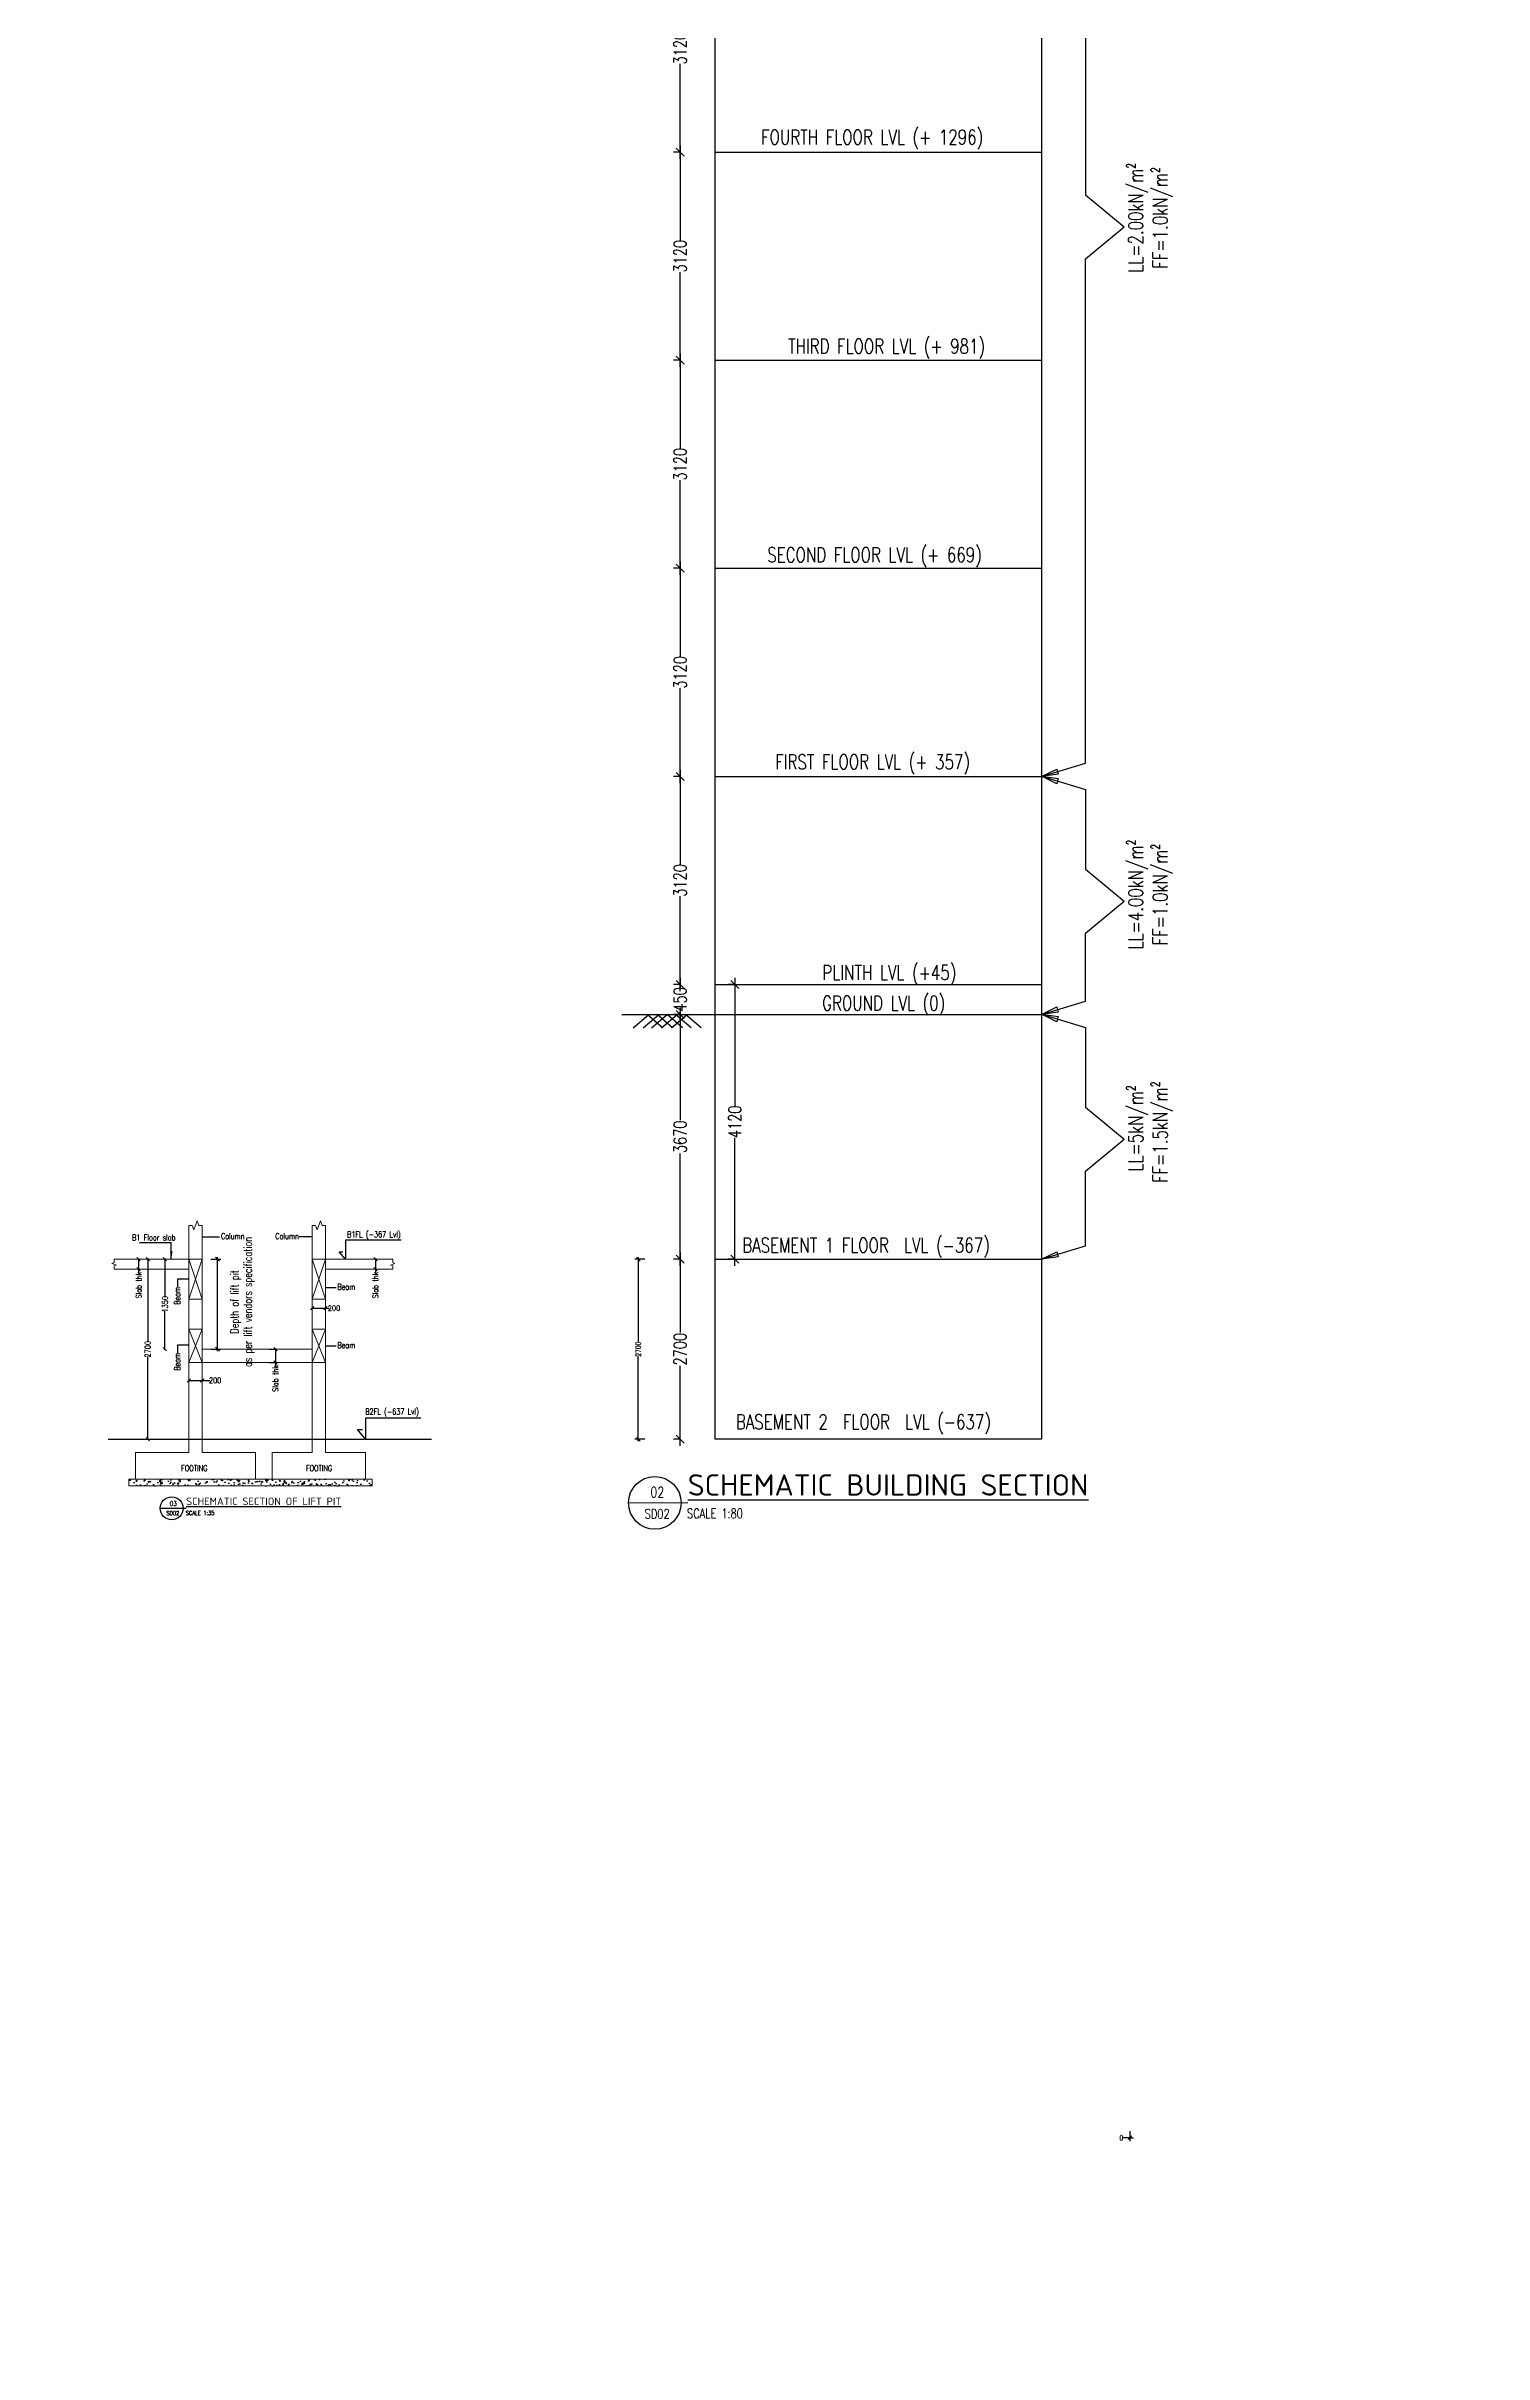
# Model space of a CAD drawing. Header units: millimetres. Extents: x -226110 to 125224, y -84 to 62581.
# Drawn here: x -16256 to 5308, y 4572 to 39176 of the extents above; entities that cross this region are included whole.
import ezdxf
from ezdxf.enums import TextEntityAlignment as Align

# ---------------------------------------------------------------- set-up
doc = ezdxf.new("R2010")
doc.units = ezdxf.units.MM
doc.linetypes.add('HIDDEN', pattern=[0.375, 0.25, -0.125])
for name, color, linetype, lineweight in [('elevation 1', 7, 'Continuous', 20), ('Geo Section Line', 84, 'Continuous', 18), ('Geo Text 100', 7, 'Continuous', 30), ('Geo-Dim  Sec & Plan', 250, 'Continuous', 25), ('Geo-Sec Sml', 7, 'Continuous', 25), ('Geo-Section Line', 84, 'Continuous', 18), ('Geo-TEXT', 7, 'Continuous', 30)]:
    doc.layers.add(name, color=color, linetype=linetype, lineweight=lineweight)
doc.layers.add('Geo-TEXT-FC', color=7, linetype='Continuous')
doc.layers.add('GEO-TITTLE HEAD', color=206, linetype='Continuous')
doc.styles.add('Geo T Arial', font='arial.ttf', dxfattribs={"width": 0.75})
doc.styles.add('Geo Txt Narr', font='simplex8.shx')
doc.styles.add('ISCOPEUR', font='isocpeur.ttf')
doc.styles.add('simplex', font='simplex.shx', dxfattribs={"width": 0.75})
doc.styles.get("Standard").update_dxf_attribs({"font": 'arial.ttf'})
doc.dimstyles.new('Geo1-100 Dim 100', dxfattribs={"dimtxt": 220, "dimasz": 120, "dimexe": 100, "dimexo": 0.2, "dimgap": 0.1, "dimtad": 0, "dimdec": 0, "dimdsep": 46, "dimtxsty": 'simplex', "dimblk": 'OBLIQUE', "dimcen": 5, "dimdle": 100, "dimclrd": 252, "dimclre": 250, "dimclrt": 34, "dimadec": 0, "dimazin": 0, "dimtfac": 1, "dimtdec": 0, "dimtmove": 0, "dimatfit": 3, "dimfxl": 200, "dimfxlon": 1, "dimlwd": -1, "dimlwe": -1, "dimarcsym": 0})
doc.dimstyles.new('Geo1-120 Dim 100', dxfattribs={"dimtxt": 300, "dimasz": 120, "dimexe": 150, "dimexo": 0.2, "dimgap": 0.1, "dimtad": 0, "dimdec": 0, "dimdsep": 46, "dimtxsty": 'simplex', "dimblk": 'OBLIQUE', "dimcen": 5, "dimdle": 120, "dimclrd": 252, "dimclre": 252, "dimclrt": 34, "dimadec": 0, "dimazin": 0, "dimtfac": 1, "dimtdec": 0, "dimtmove": 0, "dimatfit": 3, "dimfxl": 1, "dimlwd": -1, "dimlwe": -1, "dimarcsym": 0})
doc.dimstyles.new('Geo1-30 Dim 100', dxfattribs={"dimtxt": 75, "dimasz": 55, "dimexe": 50, "dimexo": 0.2, "dimgap": 0.1, "dimtad": 0, "dimdec": 0, "dimdsep": 46, "dimtxsty": 'simplex', "dimblk": 'OBLIQUE', "dimcen": 5, "dimdle": 30, "dimclrd": 252, "dimclre": 252, "dimclrt": 34, "dimadec": 0, "dimazin": 0, "dimtfac": 1, "dimtdec": 0, "dimtmove": 0, "dimatfit": 3, "dimfxl": 100, "dimfxlon": 1, "dimlwd": -1, "dimlwe": -1, "dimarcsym": 0})
doc.dimstyles.new('Geo1-35 Dim 100', dxfattribs={"dimtxt": 82, "dimasz": 50, "dimexe": 0.11, "dimexo": 0.2, "dimgap": 0.1, "dimtad": 0, "dimdec": 0, "dimdsep": 46, "dimtxsty": 'simplex', "dimblk": 'OBLIQUE', "dimcen": 5, "dimdle": 11, "dimclrd": 252, "dimclre": 252, "dimclrt": 34, "dimadec": 0, "dimazin": 0, "dimtfac": 1, "dimtdec": 0, "dimtmove": 0, "dimatfit": 3, "dimldrblk": 'OBLIQUE', "dimfxl": 1, "dimlwd": -1, "dimlwe": -1, "dimarcsym": 0})

# ---------------------------------------------------------------- blocks, each defined once
blk = doc.blocks.new('_Oblique')
at = {"color": 0, "linetype": 'ByBlock', "lineweight": -2}
blk.add_line((-0.5, -0.5), (0.5, 0.5), dxfattribs=at)
blk = doc.blocks.new('*D606')
at = {"layer": 'Geo-Dim  Sec & Plan', "color": 250, "transparency": 16777216}
for p, q in [((-6748, 20986), (-6848, 20986)), ((-6748, 18286), (-6848, 18286))]:
    blk.add_line(p, q, dxfattribs=at)
at = {"layer": 'Geo-Dim  Sec & Plan', "color": 252, "linetype": 'Continuous', "transparency": 16777216}
for p, q in [((-6748, 21086), (-6748, 19887)), ((-6748, 18186), (-6748, 19385))]:
    blk.add_line(p, q, dxfattribs=at)
at = {"layer": 'Geo-Dim  Sec & Plan', "color": 252, "transparency": 16777216, "xscale": 120, "yscale": 120, "zscale": 120}
for p, rotation in [((-6748, 20986), 90), ((-6748, 18286), 270)]:
    blk.add_blockref('_Oblique', p, dxfattribs=dict(at, rotation=rotation))
at = {"layer": 'Geo-Dim  Sec & Plan', "color": 34, "transparency": 16777216, "insert": (-6748, 19636), "char_height": 190, "attachment_point": 5, "rotation": 90, "style": 'simplex'}
blk.add_mtext('2700', dxfattribs=at)
blk = doc.blocks.new('*D607')
at = {"layer": 'Geo-Dim  Sec & Plan', "color": 250, "transparency": 16777216}
for p, q in [((-6748, 24656), (-6848, 24656)), ((-6748, 20986), (-6848, 20986))]:
    blk.add_line(p, q, dxfattribs=at)
at = {"layer": 'Geo-Dim  Sec & Plan', "color": 252, "linetype": 'Continuous', "transparency": 16777216}
for p, q in [((-6748, 24756), (-6748, 23072)), ((-6748, 20886), (-6748, 22570))]:
    blk.add_line(p, q, dxfattribs=at)
at = {"layer": 'Geo-Dim  Sec & Plan', "color": 252, "transparency": 16777216, "xscale": 120, "yscale": 120, "zscale": 120}
for p, rotation in [((-6748, 24656), 90), ((-6748, 20986), 270)]:
    blk.add_blockref('_Oblique', p, dxfattribs=dict(at, rotation=rotation))
at = {"layer": 'Geo-Dim  Sec & Plan', "color": 34, "transparency": 16777216, "insert": (-6748, 22821), "char_height": 190, "attachment_point": 5, "rotation": 90, "style": 'simplex'}
blk.add_mtext('3670', dxfattribs=at)
blk = doc.blocks.new('*D608')
at = {"layer": 'Geo-Dim  Sec & Plan', "color": 250, "transparency": 16777216}
for p, q in [((-6748, 25106), (-6848, 25106)), ((-6748, 24656), (-6848, 24656))]:
    blk.add_line(p, q, dxfattribs=at)
at = {"layer": 'Geo-Dim  Sec & Plan', "color": 252, "linetype": 'Continuous', "transparency": 16777216}
for p, q in [((-6748, 25206), (-6748, 25064)), ((-6748, 24556), (-6748, 24698))]:
    blk.add_line(p, q, dxfattribs=at)
at = {"layer": 'Geo-Dim  Sec & Plan', "color": 252, "transparency": 16777216, "xscale": 120, "yscale": 120, "zscale": 120}
for p, rotation in [((-6748, 25106), 90), ((-6748, 24656), 270)]:
    blk.add_blockref('_Oblique', p, dxfattribs=dict(at, rotation=rotation))
at = {"layer": 'Geo-Dim  Sec & Plan', "color": 34, "transparency": 16777216, "insert": (-6748, 24881), "char_height": 190, "attachment_point": 5, "rotation": 90, "style": 'simplex'}
blk.add_mtext('450', dxfattribs=at)
blk = doc.blocks.new('*D609')
at = {"layer": 'Geo-Dim  Sec & Plan', "color": 250, "transparency": 16777216}
for p, q in [((-6748, 28226), (-6848, 28226)), ((-6748, 25106), (-6848, 25106))]:
    blk.add_line(p, q, dxfattribs=at)
at = {"layer": 'Geo-Dim  Sec & Plan', "color": 252, "linetype": 'Continuous', "transparency": 16777216}
for p, q in [((-6748, 28326), (-6748, 26903)), ((-6748, 25006), (-6748, 26428))]:
    blk.add_line(p, q, dxfattribs=at)
at = {"layer": 'Geo-Dim  Sec & Plan', "color": 252, "transparency": 16777216, "xscale": 120, "yscale": 120, "zscale": 120}
for p, rotation in [((-6748, 28226), 90), ((-6748, 25106), 270)]:
    blk.add_blockref('_Oblique', p, dxfattribs=dict(at, rotation=rotation))
at = {"layer": 'Geo-Dim  Sec & Plan', "color": 34, "transparency": 16777216, "insert": (-6748, 26666), "char_height": 190, "attachment_point": 5, "rotation": 90, "style": 'simplex'}
blk.add_mtext('3120', dxfattribs=at)
blk = doc.blocks.new('*D610')
at = {"layer": 'Geo-Dim  Sec & Plan', "color": 250, "transparency": 16777216}
for p, q in [((-6748, 31346), (-6848, 31346)), ((-6748, 28226), (-6848, 28226))]:
    blk.add_line(p, q, dxfattribs=at)
at = {"layer": 'Geo-Dim  Sec & Plan', "color": 252, "linetype": 'Continuous', "transparency": 16777216}
for p, q in [((-6748, 31446), (-6748, 30023)), ((-6748, 28126), (-6748, 29548))]:
    blk.add_line(p, q, dxfattribs=at)
at = {"layer": 'Geo-Dim  Sec & Plan', "color": 252, "transparency": 16777216, "xscale": 120, "yscale": 120, "zscale": 120}
for p, rotation in [((-6748, 31346), 90), ((-6748, 28226), 270)]:
    blk.add_blockref('_Oblique', p, dxfattribs=dict(at, rotation=rotation))
at = {"layer": 'Geo-Dim  Sec & Plan', "color": 34, "transparency": 16777216, "insert": (-6748, 29786), "char_height": 190, "attachment_point": 5, "rotation": 90, "style": 'simplex'}
blk.add_mtext('3120', dxfattribs=at)
blk = doc.blocks.new('*D611')
at = {"layer": 'Geo-Dim  Sec & Plan', "color": 250, "transparency": 16777216}
for p, q in [((-6748, 34466), (-6848, 34466)), ((-6748, 31346), (-6848, 31346))]:
    blk.add_line(p, q, dxfattribs=at)
at = {"layer": 'Geo-Dim  Sec & Plan', "color": 252, "linetype": 'Continuous', "transparency": 16777216}
for p, q in [((-6748, 34566), (-6748, 33143)), ((-6748, 31246), (-6748, 32668))]:
    blk.add_line(p, q, dxfattribs=at)
at = {"layer": 'Geo-Dim  Sec & Plan', "color": 252, "transparency": 16777216, "xscale": 120, "yscale": 120, "zscale": 120}
for p, rotation in [((-6748, 34466), 90), ((-6748, 31346), 270)]:
    blk.add_blockref('_Oblique', p, dxfattribs=dict(at, rotation=rotation))
at = {"layer": 'Geo-Dim  Sec & Plan', "color": 34, "transparency": 16777216, "insert": (-6748, 32906), "char_height": 190, "attachment_point": 5, "rotation": 90, "style": 'simplex'}
blk.add_mtext('3120', dxfattribs=at)
blk = doc.blocks.new('*D612')
at = {"layer": 'Geo-Dim  Sec & Plan', "color": 250, "transparency": 16777216}
for p, q in [((-6748, 37586), (-6848, 37586)), ((-6748, 34466), (-6848, 34466))]:
    blk.add_line(p, q, dxfattribs=at)
at = {"layer": 'Geo-Dim  Sec & Plan', "color": 252, "linetype": 'Continuous', "transparency": 16777216}
for p, q in [((-6748, 37686), (-6748, 36263)), ((-6748, 34366), (-6748, 35788))]:
    blk.add_line(p, q, dxfattribs=at)
at = {"layer": 'Geo-Dim  Sec & Plan', "color": 252, "transparency": 16777216, "xscale": 120, "yscale": 120, "zscale": 120}
for p, rotation in [((-6748, 37586), 90), ((-6748, 34466), 270)]:
    blk.add_blockref('_Oblique', p, dxfattribs=dict(at, rotation=rotation))
at = {"layer": 'Geo-Dim  Sec & Plan', "color": 34, "transparency": 16777216, "insert": (-6748, 36026), "char_height": 190, "attachment_point": 5, "rotation": 90, "style": 'simplex'}
blk.add_mtext('3120', dxfattribs=at)
blk = doc.blocks.new('*D613')
at = {"layer": 'Geo-Dim  Sec & Plan', "color": 250, "transparency": 16777216}
for p, q in [((-6748, 40706), (-6848, 40706)), ((-6748, 37586), (-6848, 37586))]:
    blk.add_line(p, q, dxfattribs=at)
at = {"layer": 'Geo-Dim  Sec & Plan', "color": 252, "linetype": 'Continuous', "transparency": 16777216}
for p, q in [((-6748, 40806), (-6748, 39383)), ((-6748, 37486), (-6748, 38908))]:
    blk.add_line(p, q, dxfattribs=at)
at = {"layer": 'Geo-Dim  Sec & Plan', "color": 252, "transparency": 16777216, "xscale": 120, "yscale": 120, "zscale": 120}
for p, rotation in [((-6748, 40706), 90), ((-6748, 37586), 270)]:
    blk.add_blockref('_Oblique', p, dxfattribs=dict(at, rotation=rotation))
at = {"layer": 'Geo-Dim  Sec & Plan', "color": 34, "transparency": 16777216, "insert": (-6748, 39146), "char_height": 190, "attachment_point": 5, "rotation": 90, "style": 'simplex'}
blk.add_mtext('3120', dxfattribs=at)
blk = doc.blocks.new('GEO TITLE HEAD NAME')
at = {"layer": 'GEO-TITTLE HEAD'}
blk.add_line((-11.2, -0.15), (-0.11, -0.09), dxfattribs=at)
blk.add_circle((-6.27, -0.15), 4.93, dxfattribs=at)
at = {"layer": 'Geo-Sec Sml', "lineweight": 18, "ltscale": 0.1, "style": 'Geo T Arial'}
blk.add_attdef('WALL_SECTION', text='', height=3, dxfattribs=at).set_placement((-6.38, 3.46), align=Align.MIDDLE)
at = {"layer": 'Geo-Sec Sml', "color": 84, "style": 'Geo Txt Narr'}
blk.add_attdef('DRAWING-REF', text='', height=2.5, dxfattribs=at).set_placement((-6.38, -2.37), align=Align.MIDDLE)
at = {"layer": 'Geo-TEXT', "style": 'Geo T Arial'}
blk.add_attdef('%%ULAYOUT', (-0.1, 1.21), '', height=4, dxfattribs=at)
at = {"layer": 'Geo-TEXT'}
blk.add_attdef('SCALE', (-0.24, -3.03), '', height=2, dxfattribs=at)
blk = doc.blocks.new('*D679')
at = {"layer": 'Geo-Dim  Sec & Plan', "color": 250, "transparency": 16777216}
for p, q in [((-5927, 25106), (-6027, 25106)), ((-5927, 20986), (-6027, 20986))]:
    blk.add_line(p, q, dxfattribs=at)
at = {"layer": 'Geo-Dim  Sec & Plan', "color": 252, "linetype": 'Continuous', "transparency": 16777216}
for p, q in [((-5927, 25206), (-5927, 23283)), ((-5927, 20886), (-5927, 22808))]:
    blk.add_line(p, q, dxfattribs=at)
at = {"layer": 'Geo-Dim  Sec & Plan', "color": 252, "transparency": 16777216, "xscale": 120, "yscale": 120, "zscale": 120}
for p, rotation in [((-5927, 25106), 90), ((-5927, 20986), 270)]:
    blk.add_blockref('_Oblique', p, dxfattribs=dict(at, rotation=rotation))
at = {"layer": 'Geo-Dim  Sec & Plan', "color": 34, "transparency": 16777216, "insert": (-5927, 23046), "char_height": 190, "attachment_point": 5, "rotation": 90, "style": 'simplex'}
blk.add_mtext('4120', dxfattribs=at)
blk = doc.blocks.new('*D1124')
at = {"layer": 'Geo-Dim  Sec & Plan', "color": 252, "linetype": 'Continuous', "transparency": 16777216}
for p, q in [((-14473, 20997), (-14473, 20413)), ((-14473, 19625), (-14473, 20208))]:
    blk.add_line(p, q, dxfattribs=at)
at = {"layer": 'Geo-Dim  Sec & Plan', "color": 252, "transparency": 16777216}
for p, q in [((-14473, 20986), (-14473, 20986)), ((-14473, 19636), (-14473, 19636))]:
    blk.add_line(p, q, dxfattribs=at)
at = {"layer": 'Geo-Dim  Sec & Plan', "color": 252, "transparency": 16777216, "xscale": 50, "yscale": 50, "zscale": 50}
for p, rotation in [((-14473, 20986), 90), ((-14473, 19636), 270)]:
    blk.add_blockref('_Oblique', p, dxfattribs=dict(at, rotation=rotation))
at = {"layer": 'Geo-Dim  Sec & Plan', "color": 34, "transparency": 16777216, "insert": (-14473, 20311), "char_height": 82, "attachment_point": 5, "rotation": 90, "style": 'simplex'}
blk.add_mtext('1350', dxfattribs=at)
blk = doc.blocks.new('*D1125')
at = {"layer": 'Geo-Dim  Sec & Plan', "color": 252, "linetype": 'Continuous', "transparency": 16777216}
for p, q in [((-14732, 20997), (-14732, 19744)), ((-14732, 18275), (-14732, 19527))]:
    blk.add_line(p, q, dxfattribs=at)
at = {"layer": 'Geo-Dim  Sec & Plan', "color": 252, "transparency": 16777216}
for p, q in [((-14732, 20986), (-14732, 20986)), ((-14738, 18286), (-14732, 18286))]:
    blk.add_line(p, q, dxfattribs=at)
at = {"layer": 'Geo-Dim  Sec & Plan', "color": 252, "transparency": 16777216, "xscale": 50, "yscale": 50, "zscale": 50}
for p, rotation in [((-14732, 20986), 90), ((-14732, 18286), 270)]:
    blk.add_blockref('_Oblique', p, dxfattribs=dict(at, rotation=rotation))
at = {"layer": 'Geo-Dim  Sec & Plan', "color": 34, "transparency": 16777216, "insert": (-14732, 19636), "char_height": 82, "attachment_point": 5, "rotation": 90, "style": 'simplex'}
blk.add_mtext('2700', dxfattribs=at)
blk = doc.blocks.new('*D1126')
at = {"layer": 'Geo-Dim  Sec & Plan', "color": 252, "transparency": 16777216}
for p, q in [((-14117, 19169), (-14117, 19169)), ((-13917, 19169), (-13917, 19169))]:
    blk.add_line(p, q, dxfattribs=at)
at = {"layer": 'Geo-Dim  Sec & Plan', "color": 252, "linetype": 'Continuous', "transparency": 16777216}
for p, q in [((-14117, 19169), (-13906, 19169)), ((-13917, 19169), (-13800, 19169))]:
    blk.add_line(p, q, dxfattribs=at)
at = {"layer": 'Geo-Dim  Sec & Plan', "color": 252, "transparency": 16777216, "xscale": 50, "yscale": 50, "zscale": 50, "rotation": 180}
blk.add_blockref('_Oblique', (-14117, 19169), dxfattribs=at)
at = {"layer": 'Geo-Dim  Sec & Plan', "color": 252, "transparency": 16777216, "xscale": 50, "yscale": 50, "zscale": 50}
blk.add_blockref('_Oblique', (-13917, 19169), dxfattribs=at)
at = {"layer": 'Geo-Dim  Sec & Plan', "color": 34, "transparency": 16777216, "insert": (-13721, 19169), "char_height": 82, "attachment_point": 5, "style": 'simplex'}
blk.add_mtext('200', dxfattribs=at)
blk = doc.blocks.new('*D1127')
at = {"layer": 'Geo-Dim  Sec & Plan', "color": 252, "linetype": 'Continuous', "transparency": 16777216}
for p, q in [((-12278, 20252), (-12067, 20252)), ((-12067, 20252), (-12017, 20252))]:
    blk.add_line(p, q, dxfattribs=at)
at = {"layer": 'Geo-Dim  Sec & Plan', "color": 252, "transparency": 16777216}
for p, q in [((-12267, 20252), (-12267, 20252)), ((-12067, 20252), (-12067, 20252))]:
    blk.add_line(p, q, dxfattribs=at)
at = {"layer": 'Geo-Dim  Sec & Plan', "color": 252, "transparency": 16777216, "xscale": 50, "yscale": 50, "zscale": 50, "rotation": 180}
blk.add_blockref('_Oblique', (-12267, 20252), dxfattribs=at)
at = {"layer": 'Geo-Dim  Sec & Plan', "color": 252, "transparency": 16777216, "xscale": 50, "yscale": 50, "zscale": 50}
blk.add_blockref('_Oblique', (-12067, 20252), dxfattribs=at)
at = {"layer": 'Geo-Dim  Sec & Plan', "color": 34, "transparency": 16777216, "insert": (-11938, 20252), "char_height": 82, "attachment_point": 5, "style": 'simplex'}
blk.add_mtext('200', dxfattribs=at)
blk = doc.blocks.new('*D1128')
at = {"layer": 'Geo-TEXT-FC', "color": 252, "transparency": 16777216}
for p, q in [((-13784, 20986), (-13634, 20986)), ((-13784, 19636), (-13634, 19636))]:
    blk.add_line(p, q, dxfattribs=at)
at = {"layer": 'Geo-TEXT-FC', "color": 252, "linetype": 'Continuous', "transparency": 16777216}
blk.add_line((-13684, 19606), (-13684, 21016), dxfattribs=at)
at = {"layer": 'Geo-TEXT-FC', "color": 252, "transparency": 16777216, "xscale": 60, "yscale": 60, "zscale": 60}
for p, rotation in [((-13684, 20986), 90), ((-13684, 19636), 270)]:
    blk.add_blockref('_Oblique', p, dxfattribs=dict(at, rotation=rotation))
at = {"layer": 'Geo-TEXT-FC', "color": 34, "transparency": 16777216, "insert": (-13312, 20345), "char_height": 120, "width": 1949.97, "attachment_point": 5, "rotation": 90, "style": 'simplex'}
blk.add_mtext('{\\C256;Depth of lift pit\\Pas per lift vendors specification}', dxfattribs=at)
blk = doc.blocks.new('*D1129')
at = {"layer": 'Geo-Dim  Sec & Plan', "color": 252, "linetype": 'Continuous', "transparency": 16777216}
for p, q in [((-14868, 20997), (-14868, 20836)), ((-14868, 20836), (-14868, 20786))]:
    blk.add_line(p, q, dxfattribs=at)
at = {"layer": 'Geo-Dim  Sec & Plan', "color": 252, "transparency": 16777216}
for p, q in [((-14868, 20986), (-14868, 20986)), ((-14868, 20836), (-14868, 20836))]:
    blk.add_line(p, q, dxfattribs=at)
at = {"layer": 'Geo-Dim  Sec & Plan', "color": 252, "transparency": 16777216, "xscale": 50, "yscale": 50, "zscale": 50}
for p, rotation in [((-14868, 20986), 90), ((-14868, 20836), 270)]:
    blk.add_blockref('_Oblique', p, dxfattribs=dict(at, rotation=rotation))
at = {"layer": 'Geo-Dim  Sec & Plan', "color": 34, "transparency": 16777216, "insert": (-14868, 20597), "char_height": 82, "attachment_point": 5, "rotation": 90, "style": 'simplex'}
blk.add_mtext('Slab thk', dxfattribs=at)
blk = doc.blocks.new('*D1130')
at = {"layer": 'Geo-Dim  Sec & Plan', "color": 252, "transparency": 16777216}
for p, q in [((-11319, 20986), (-11319, 20986)), ((-11319, 20836), (-11319, 20836))]:
    blk.add_line(p, q, dxfattribs=at)
at = {"layer": 'Geo-Dim  Sec & Plan', "color": 252, "linetype": 'Continuous', "transparency": 16777216}
for p, q in [((-11318, 20997), (-11318, 20836)), ((-11318, 20836), (-11318, 20786))]:
    blk.add_line(p, q, dxfattribs=at)
at = {"layer": 'Geo-Dim  Sec & Plan', "color": 252, "transparency": 16777216, "xscale": 50, "yscale": 50, "zscale": 50}
for p, rotation in [((-11318, 20986), 90), ((-11318, 20836), 270)]:
    blk.add_blockref('_Oblique', p, dxfattribs=dict(at, rotation=rotation))
at = {"layer": 'Geo-Dim  Sec & Plan', "color": 34, "transparency": 16777216, "insert": (-11318, 20597), "char_height": 82, "attachment_point": 5, "rotation": 90, "style": 'simplex'}
blk.add_mtext('Slab thk', dxfattribs=at)
blk = doc.blocks.new('*D1131')
at = {"layer": 'Geo-Dim  Sec & Plan', "color": 252, "transparency": 16777216}
for p, q in [((-12908, 19636), (-12817, 19636)), ((-12908, 19436), (-12817, 19436))]:
    blk.add_line(p, q, dxfattribs=at)
at = {"layer": 'Geo-Dim  Sec & Plan', "color": 252, "linetype": 'Continuous', "transparency": 16777216}
for p, q in [((-12817, 19647), (-12817, 19436)), ((-12817, 19436), (-12817, 19386))]:
    blk.add_line(p, q, dxfattribs=at)
at = {"layer": 'Geo-Dim  Sec & Plan', "color": 252, "transparency": 16777216, "xscale": 50, "yscale": 50, "zscale": 50}
for p, rotation in [((-12817, 19636), 90), ((-12817, 19436), 270)]:
    blk.add_blockref('_Oblique', p, dxfattribs=dict(at, rotation=rotation))
at = {"layer": 'Geo-Dim  Sec & Plan', "color": 34, "transparency": 16777216, "insert": (-12817, 19197), "char_height": 82, "attachment_point": 5, "rotation": 90, "style": 'simplex'}
blk.add_mtext('Slab thk', dxfattribs=at)
blk = doc.blocks.new('*D1258')
at = {"layer": 'Geo-Dim  Sec & Plan', "color": 252, "linetype": 'Continuous', "transparency": 16777216}
for q in [(-110, 7812), (55, 7812)]:
    blk.add_line((0, 7812), q, dxfattribs=at)
at = {"layer": 'Geo-Dim  Sec & Plan', "color": 252, "transparency": 16777216}
blk.add_line((0, 7912), (0, 7762), dxfattribs=at)
blk.add_line((0, 7912), (0, 7762), dxfattribs=at)
at = {"layer": 'Geo-Dim  Sec & Plan', "color": 252, "transparency": 16777216, "xscale": 55, "yscale": 55, "zscale": 55, "rotation": 180}
blk.add_blockref('_Oblique', (0, 7812), dxfattribs=at)
at = {"layer": 'Geo-Dim  Sec & Plan', "color": 252, "transparency": 16777216, "xscale": 55, "yscale": 55, "zscale": 55}
blk.add_blockref('_Oblique', (0, 7812), dxfattribs=at)
at = {"layer": 'Geo-Dim  Sec & Plan', "color": 34, "transparency": 16777216, "insert": (-129, 7812), "char_height": 75, "attachment_point": 5, "style": 'simplex'}
blk.add_mtext('0', dxfattribs=at)
blk = doc.blocks.new('*D1357')
at = {"layer": 'Geo-Dim  Sec & Plan', "color": 252, "transparency": 16777216}
for p, q in [((-7275, 20986), (-7425, 20986)), ((-7275, 18286), (-7425, 18286))]:
    blk.add_line(p, q, dxfattribs=at)
at = {"layer": 'Geo-Dim  Sec & Plan', "color": 252, "linetype": 'Continuous', "transparency": 16777216}
for p, q in [((-7375, 21016), (-7375, 19735)), ((-7375, 18256), (-7375, 19537))]:
    blk.add_line(p, q, dxfattribs=at)
at = {"layer": 'Geo-Dim  Sec & Plan', "color": 252, "transparency": 16777216, "xscale": 55, "yscale": 55, "zscale": 55}
for p, rotation in [((-7375, 20986), 90), ((-7375, 18286), 270)]:
    blk.add_blockref('_Oblique', p, dxfattribs=dict(at, rotation=rotation))
at = {"layer": 'Geo-Dim  Sec & Plan', "color": 34, "transparency": 16777216, "insert": (-7375, 19636), "char_height": 75, "attachment_point": 5, "rotation": 90, "style": 'simplex'}
blk.add_mtext('2700', dxfattribs=at)
blk = doc.blocks.new('*D1383')
at = {"layer": 'Geo-Dim  Sec & Plan', "color": 252, "linetype": 'Continuous', "transparency": 16777216}
for p, q in [((14085, 38823), (16316, 38823)), ((18745, 38823), (16514, 38823)), ((-61248, 35132), (-61248, 19978)), ((-61248, 4572), (-61248, 19726))]:
    blk.add_line(p, q, dxfattribs=at)
at = {"layer": 'Geo-Dim  Sec & Plan', "color": 252, "transparency": 16777216}
for p, q in [((14115, 38869), (14115, 38773)), ((18715, 38869), (18715, 38773)), ((-61148, 35102), (-61298, 35102)), ((-61148, 4602), (-61298, 4602))]:
    blk.add_line(p, q, dxfattribs=at)
at = {"layer": 'Geo-Dim  Sec & Plan', "color": 252, "transparency": 16777216, "xscale": 55, "yscale": 55, "zscale": 55}
for p, rotation in [((14115, 38823), 180), ((-61248, 35102), 90), ((-61248, 4602), 270)]:
    blk.add_blockref('_Oblique', p, dxfattribs=dict(at, rotation=rotation))
blk.add_blockref('_Oblique', (18715, 38823), dxfattribs=at)
at = {"layer": 'Geo-Dim  Sec & Plan', "color": 34, "transparency": 16777216, "insert": (16415, 38823), "char_height": 75, "attachment_point": 5, "style": 'simplex'}
blk.add_mtext('4600', dxfattribs=at)
at = {"layer": 'Geo-Dim  Sec & Plan', "color": 34, "transparency": 16777216, "insert": (-61248, 19852), "char_height": 75, "attachment_point": 5, "rotation": 90, "style": 'simplex'}
blk.add_mtext('30500', dxfattribs=at)

msp = doc.modelspace()

# ---------------------------------------------------------------- hatches: boundary and pattern name
h = msp.add_hatch()
h.set_pattern_fill('AR-CONC', color=8)
h.paths.add_polyline_path([(-15016.9, 17685.8), (-11366.9, 17685.8), (-11366.9, 17585.8), (-15016.9, 17585.8)])

# ---------------------------------------------------------------- linework, layer by layer
at = {"color": 78, "linetype": 'HIDDEN', "ltscale": 10}
msp.add_line((-15324.1, 18285.8), (-10475.8, 18285.8), dxfattribs=at)
at = {"color": 1}
for points in [[(-10928.9, 21273.7), (-11763.8, 21273.7), (-11763.8, 20985.8), (-11861.2, 21096.6), (-11807.3, 21096.6)], [(-10637.8, 18600.5), (-11468.1, 18600.5), (-11468.1, 18285.8), (-11586.1, 18430.1), (-11511.7, 18430.1)]]:
    msp.add_lwpolyline(points, dxfattribs=at)
at = {"layer": 'Geo Section Line'}
for p, q in [((-14116.9, 21493.4), (-14116.9, 18085.8)), ((-13916.9, 21493.4), (-13916.9, 19635.8)), ((-12266.9, 21493.4), (-12266.9, 19635.8)), ((-12066.9, 21493.4), (-12066.9, 18085.8)), ((-13916.9, 19635.8), (-12266.9, 19635.8)), ((-13916.9, 19435.8), (-12266.9, 19435.8)), ((-13916.9, 19435.8), (-13916.9, 18085.8)), ((-12266.9, 19435.8), (-12266.9, 18085.8))]:
    msp.add_line(p, q, dxfattribs=at)
for points in [[(-14116.9, 20985.8), (-13916.9, 20985.8), (-13916.9, 20385.8), (-14116.9, 20385.8)], [(-12266.9, 20985.8), (-12066.9, 20985.8), (-12066.9, 20385.8), (-12266.9, 20385.8)], [(-14116.9, 19935.8), (-13916.9, 19935.8), (-13916.9, 19435.8), (-14116.9, 19435.8)], [(-12266.9, 19935.8), (-12066.9, 19935.8), (-12066.9, 19435.8), (-12266.9, 19435.8)]]:
    msp.add_lwpolyline(points, close=True, dxfattribs=at)
for points in [[(-14116.9, 20385.8), (-13916.9, 20985.8)], [(-14116.9, 20985.8), (-13916.9, 20385.8)], [(-12266.9, 20385.8), (-12066.9, 20985.8)], [(-12266.9, 20985.8), (-12066.9, 20385.8)], [(-14116.9, 19435.8), (-13916.9, 19935.8)], [(-14116.9, 19935.8), (-13916.9, 19435.8)], [(-12266.9, 19435.8), (-12066.9, 19935.8)], [(-12266.9, 19935.8), (-12066.9, 19435.8)], [(-14116.9, 19066.8), (-14116.9, 18085.8)], [(-13916.9, 19066.8), (-13916.9, 18085.8)], [(-12266.9, 19116.8), (-12266.9, 18085.8)], [(-12066.9, 19116.8), (-12066.9, 18085.8)]]:
    msp.add_lwpolyline(points, dxfattribs=at)
at = {"layer": 'Geo-Section Line', "lineweight": 25}
for p, q in [((-6222.2, 37585.8), (-1326, 37585.8)), ((-6222.2, 34465.8), (-1326, 34465.8)), ((-6222.2, 31345.8), (-1326, 31345.8)), ((-6222.2, 28225.8), (-1326, 28225.8)), ((-6222.2, 25105.8), (-1326, 25105.8)), ((-7620.1, 24655.8), (-1326, 24655.8)), ((-6222.2, 20985.8), (-1326, 20985.8))]:
    msp.add_line(p, q, dxfattribs=at)
at = {"layer": 'Geo-Section Line'}
for p, q in [((-13116.9, 18085.8), (-13116.9, 17685.8)), ((-12866.9, 18085.8), (-12866.9, 17685.8))]:
    msp.add_line(p, q, dxfattribs=at)
at = {"layer": 'Geo-Section Line', "lineweight": 25}
msp.add_lwpolyline([(-6222.2, 46545.8), (-1326, 46545.8), (-1326, 18285.8), (-6222.2, 18285.8)], close=True, dxfattribs=at)
for points in [[(-7453, 24454.7), (-7218.4, 24655.8)], [(-7303, 24454.7), (-7068.4, 24655.8)], [(-7008.6, 24454.7), (-7243.2, 24655.8)], [(-7177.8, 24454.7), (-6943.2, 24655.8)], [(-6858.6, 24454.7), (-7093.2, 24655.8)], [(-7027.8, 24454.7), (-6793.2, 24655.8)], [(-6708.6, 24454.7), (-6943.2, 24655.8)], [(-6877.8, 24454.7), (-6643.2, 24655.8)], [(-6583.4, 24454.7), (-6818, 24655.8)], [(-6433.4, 24454.7), (-6668, 24655.8)]]:
    msp.add_lwpolyline(points, dxfattribs=at)
at = {"layer": 'Geo-Section Line'}
for points in [[(-14116.9, 21493.4), (-14066.9, 21493.4), (-14041.9, 21424.8), (-13991.9, 21562.1), (-13966.9, 21493.4), (-13916.9, 21493.4)], [(-12266.9, 21493.4), (-12216.9, 21493.4), (-12191.9, 21424.8), (-12141.9, 21562.1), (-12116.9, 21493.4), (-12066.9, 21493.4)], [(-15235.7, 20835.8), (-15235.7, 20885.8), (-15201.4, 20898.3), (-15270.1, 20923.3), (-15235.7, 20935.8), (-15235.7, 20985.8)], [(-15235.7, 20985.8), (-13916.9, 20985.8)], [(-15235.7, 20835.8), (-14116.9, 20835.8)], [(-11057.8, 20985.8), (-12266.9, 20985.8)], [(-11057.8, 20835.8), (-12066.9, 20835.8)], [(-11057.8, 20835.8), (-11057.8, 20885.8), (-11092.2, 20898.3), (-11023.5, 20923.3), (-11057.8, 20935.8), (-11057.8, 20985.8)], [(-11466.9, 18085.8), (-11466.9, 17685.8), (-14916.9, 17685.8), (-14916.9, 18085.8), (-14116.9, 18085.8)], [(-13916.9, 18085.8), (-13116.9, 18085.8)], [(-12866.9, 18085.8), (-12266.9, 18085.8)], [(-12066.9, 18085.8), (-11466.9, 18085.8)]]:
    msp.add_lwpolyline(points, dxfattribs=at)
msp.add_lwpolyline([(-15016.9, 17685.8), (-11366.9, 17685.8), (-11366.9, 17585.8), (-15016.9, 17585.8)], close=True, dxfattribs=at)

# ---------------------------------------------------------------- block references
at = {"layer": 'GEO-TITTLE HEAD'}
ref = msp.add_blockref('GEO TITLE HEAD NAME', (-6624, 17343.6), dxfattribs=dict(at, xscale=80, yscale=80, zscale=80))
ref.add_attrib('%%ULAYOUT', '%%uSCHEMATIC BUILDING SECTION', (-6631.7, 17440.5), dxfattribs={"color": 7, "ltscale": 0.5, "height": 320, "style": 'ISCOPEUR'})
ref.add_attrib('SCALE', 'SCALE 1:80', (-6643.1, 17101.5), dxfattribs={"color": 7, "ltscale": 0.5, "height": 144, "style": 'simplex', "width": 0.75})
ref.add_attrib('DRAWING-REF', 'SD02', dxfattribs={"color": 1, "ltscale": 0.5, "height": 144, "style": 'simplex', "width": 0.75}).set_placement((-7090, 17167.3), align=Align.MIDDLE)
ref.add_attrib('WALL_SECTION', '02', (-7191.4, 17412.5), dxfattribs={"color": 1, "lineweight": 18, "ltscale": 0.1, "height": 160, "style": 'simplex', "width": 0.75})
ref = msp.add_blockref('GEO TITLE HEAD NAME', (-14152.5, 17255.7, 0), dxfattribs=dict(at, xscale=35, yscale=35, zscale=35))
ref.add_attrib('%%ULAYOUT', '%%uSCHEMATIC SECTION OF LIFT PIT', (-14155.9, 17298.1, 0), dxfattribs={"color": 7, "ltscale": 0.5, "height": 113.75, "style": 'ISCOPEUR'})
ref.add_attrib('SCALE', 'SCALE 1:35', (-14160.9, 17149.8, 0), dxfattribs={"color": 7, "ltscale": 0.5, "height": 63, "style": 'simplex', "width": 0.75})
ref.add_attrib('DRAWING-REF', 'SD02', dxfattribs={"color": 1, "ltscale": 0.5, "height": 63, "style": 'simplex', "width": 0.75}).set_placement((-14356.4, 17178.6, 0), align=Align.MIDDLE)
ref.add_attrib('WALL_SECTION', '03', (-14400.8, 17285.9, 0), dxfattribs={"color": 1, "lineweight": 18, "ltscale": 0.1, "height": 70, "style": 'simplex', "width": 0.75})

# ---------------------------------------------------------------- texts
at = {"layer": 'elevation 1', "style": 'simplex', "width": 0.75}
for s, p in [('FOURTH FLOOR LVL (+ 1296)', (-5532.2, 37702.2)), ('THIRD FLOOR LVL (+ 981)', (-5129.5, 34565.5)), ('SECOND FLOOR LVL (+ 669)', (-5439.4, 31438.7)), ('FIRST FLOOR LVL (+ 357)', (-5320.1, 28333.8)), ('PLINTH LVL (+45)', (-4612.4, 25172.6)), ('GROUND LVL (0)', (-4616.9, 24716.5)), ('BASEMENT 1 FLOOR  LVL (-367)', (-5815.2, 21084.4)), ('BASEMENT 2  FLOOR  LVL (-637)', (-5911, 18437.3))]:
    msp.add_text(s, height=220, dxfattribs=at).set_placement(p)
at = {"layer": 'Geo Text 100', "char_height": 220, "width": 4452.785, "attachment_point": 1, "rotation": 90, "style": 'simplex'}
for s, insert in [('\\pxqc;LL=2.00kN/m²\\PFF=1.0kN/m²\\P ', (-23.7, 34374.2)), ('\\pxqc;LL=4.00kN/m²\\PFF=1.0kN/m²\\P ', (-23.7, 24226.9)), ('\\pxqc; LL=5kN/m²\\PFF=1.5kN/m²\\P ', (-23.7, 20664.3))]:
    msp.add_mtext(s, dxfattribs=dict(at, insert=insert))
at = {"layer": 'Geo-Section Line', "color": 7, "style": 'simplex', "width": 0.75}
for s, p in [('B1 Floor slab', (-14965.9, 21266.6)), ('Column', (-13632.8, 21286.7)), ('Column', (-12818.2, 21286.7)), ('B1FL (-367 Lvl)', (-11740.6, 21313.5)), ('Beam', (-11887.1, 20526.7)), ('Beam', (-11887.1, 19651.9)), ('B2FL (-637 Lvl)', (-11468.4, 18655.3)), ('FOOTING', (-14230.1, 17806.5)), ('FOOTING', (-12359.9, 17806.5))]:
    msp.add_text(s, height=90, dxfattribs=at).set_placement(p)
for p in [(-14242.9, 20302), (-14242.9, 19312.8)]:
    msp.add_text('Beam', height=90, rotation=90, dxfattribs=at).set_placement(p)

# ---------------------------------------------------------------- dimensions: what is measured, and where the dimension line sits
at = {"layer": 'Geo-Dim  Sec & Plan'}
for base, p1, p2, angle, picture, middle in [((-6748.4, 37585.8), (-6748.4, 40705.8), (-6748.4, 37585.8), 270, '*D613', (-6748.4, 39145.8)), ((-6748.4, 37585.8), (-6748.4, 34465.8), (-6748.4, 37585.8), 90, '*D612', (-6748.4, 36025.8)), ((-6748.4, 31345.8), (-6748.4, 34465.8), (-6748.4, 31345.8), 270, '*D611', (-6748.4, 32905.8)), ((-6748.4, 31345.8), (-6748.4, 28225.8), (-6748.4, 31345.8), 90, '*D610', (-6748.4, 29785.8)), ((-6748.4, 25105.8), (-6748.4, 28225.8), (-6748.4, 25105.8), 270, '*D609', (-6748.4, 26665.8)), ((-6748.4, 25105.8), (-6748.4, 24655.8), (-6748.4, 25105.8), 90, '*D608', (-6748.4, 24880.8)), ((-5927.5, 25105.8), (-5927.5, 20985.8), (-5927.5, 25105.8), 90, '*D679', (-5927.5, 23045.8)), ((-6748.4, 20985.8), (-6748.4, 24655.8), (-6748.4, 20985.8), 270, '*D607', (-6748.4, 22820.8)), ((-6748.4, 20985.8), (-6748.4, 18285.8), (-6748.4, 20985.8), 90, '*D606', (-6748.4, 19635.8))]:
    dim = msp.add_linear_dim(base=base, p1=p1, p2=p2, angle=angle, dimstyle='Geo1-100 Dim 100', override={"dimtxt": 190}, dxfattribs=at)
    dim.commit()
    dim.dimension.update_dxf_attribs({"geometry": picture, "text_midpoint": middle})
for base, p1, p2, dimstyle, picture, middle in [((-61247.8, 35101.7), (-51908.8, 4601.7), (-51908.8, 35101.7), 'Geo1-30 Dim 100', '*D1383', (-61247.8, 19851.7)), ((-14731.7, 18285.8), (-14731.7, 20985.8), (-14738.3, 18285.8), 'Geo1-35 Dim 100', '*D1125', (-14731.7, 19635.8)), ((-14473, 19635.8), (-14473, 20985.8), (-14473, 19635.8), 'Geo1-35 Dim 100', '*D1124', (-14473, 20310.8)), ((-7375.5, 20985.8), (-6222.2, 18285.8), (-6222.2, 20985.8), 'Geo1-30 Dim 100', '*D1357', (-7375.5, 19635.8))]:
    dim = msp.add_linear_dim(base=base, p1=p1, p2=p2, angle=90, dimstyle=dimstyle, dxfattribs=at)
    dim.commit()
    dim.dimension.update_dxf_attribs({"geometry": picture, "text_midpoint": middle})
for base, p1, p2, picture, middle in [((-14867.7, 20835.8), (-14867.7, 20985.8), (-14867.7, 20835.8), '*D1129', (-14867.7, 20596.8)), ((-11318.5, 20835.8), (-11318.5, 20985.8), (-11318.5, 20835.8), '*D1130', (-11318.5, 20596.8)), ((-12816.9, 19435.8), (-12908.1, 19635.8), (-12908.1, 19435.8), '*D1131', (-12816.9, 19196.8))]:
    dim = msp.add_linear_dim(base=base, p1=p1, p2=p2, angle=90, text='Slab thk', dimstyle='Geo1-35 Dim 100', dxfattribs=at)
    dim.commit()
    dim.dimension.update_dxf_attribs({"geometry": picture, "text_midpoint": middle})
for base, p1, p2, picture, middle in [((-12066.9, 20252.1), (-12266.9, 20252.1), (-12066.9, 20252.1), '*D1127', (-11937.8, 20252.1)), ((-14116.9, 19168.5), (-13916.9, 19168.5), (-14116.9, 19168.5), '*D1126', (-13721.1, 19168.5))]:
    dim = msp.add_linear_dim(base=base, p1=p1, p2=p2, dimstyle='Geo1-35 Dim 100', dxfattribs=at)
    dim.commit()
    dim.dimension.update_dxf_attribs({"geometry": picture, "text_midpoint": middle, "dimtype": 160})
dim = msp.add_linear_dim(base=(0, 7811.6182866), p1=(0, 7986.0047036), p2=(0, 10386.0047036), dimstyle='Geo1-30 Dim 100', dxfattribs=at)
dim.commit()
dim.dimension.update_dxf_attribs({"geometry": '*D1258', "text_midpoint": (-128.85, 7811.6182866)})
at = {"layer": 'Geo-TEXT-FC', "color": 1}
dim = msp.add_linear_dim(base=(-13684, 20985.8, 0), p1=(-13876.7, 19635.8, 0), p2=(-14506.5, 20985.8), angle=90, text='{\\C256;Depth of lift pit\\Pas per lift vendors specification}', dimstyle='Geo1-30 Dim 100', override={"dimtxt": 120, "dimasz": 60, "dimtmove": 2}, dxfattribs=at)
dim.commit()
dim.dimension.update_dxf_attribs({"geometry": '*D1128', "text_midpoint": (-13312.1, 20345.1, 0), "dimtype": 160})

# ---------------------------------------------------------------- leaders
for points, dimstyle, override in [([(-1325.7, 46553.8), (-665.7, 46353.8), (-665.7, 36948), (-85.7, 36468)], 'Geo1-100 Dim 100', {"dimasz": 250, "dimldrblk": 'ClosedBlank'}), ([(-1325.7, 28224.1), (-665.7, 28424.1), (-665.7, 35988), (-85.7, 36468)], 'Geo1-100 Dim 100', {"dimasz": 250, "dimgap": 0.1, "dimtad": 0, "dimldrblk": 'ClosedBlank'}), ([(-1325.7, 28227.5), (-665.7, 28027.5), (-665.7, 26836.7), (-85.7, 26356.7)], 'Geo1-100 Dim 100', {"dimasz": 250, "dimgap": 0.1, "dimtad": 0, "dimldrblk": 'ClosedBlank'}), ([(-1325.7, 24656.5), (-665.7, 24856.5), (-665.7, 25876.7), (-85.7, 26356.7)], 'Geo1-100 Dim 100', {"dimasz": 250, "dimldrblk": 'ClosedBlank'}), ([(-1325.7, 24658.6), (-665.7, 24458.6), (-665.7, 23267.9), (-85.7, 22787.9)], 'Geo1-100 Dim 100', {"dimasz": 250, "dimgap": 0.1, "dimtad": 0, "dimldrblk": 'ClosedBlank'}), ([(-1325.7, 20986.5), (-665.7, 21186.5), (-665.7, 22307.9), (-85.7, 22787.9)], 'Geo1-100 Dim 100', {"dimasz": 250, "dimldrblk": 'ClosedBlank'}), ([(-14378.3, 20985.8), (-14378.3, 21231.5), (-14855.5, 21231.5)], 'Geo1-120 Dim 100', {"dimgap": 0.1, "dimtad": 0}), ([(-13916.9, 21320.5), (-13653, 21320.5)], 'Geo1-30 Dim 100', {"dimgap": 0.1, "dimtad": 0}), ([(-12267.4, 21320.5), (-12461.6, 21320.5)], 'Geo1-30 Dim 100', {"dimgap": 0.1, "dimtad": 0}), ([(-14116.9, 20685.8), (-14283.1, 20685.8), (-14283.1, 20569.7)], 'Geo1-30 Dim 100', {"dimgap": 0.1, "dimtad": 0}), ([(-12066.9, 20560.6), (-11907.4, 20560.6)], 'Geo1-30 Dim 100', {"dimgap": 0.1, "dimtad": 0}), ([(-14116.9, 19696.6), (-14283.1, 19696.6), (-14283.1, 19580.5)], 'Geo1-30 Dim 100', {"dimgap": 0.1, "dimtad": 0}), ([(-12066.9, 19685.8), (-11907.4, 19685.8)], 'Geo1-30 Dim 100', {"dimgap": 0.1, "dimtad": 0})]:
    msp.add_leader(points, dimstyle=dimstyle, override=override)

doc.saveas('drawing.dxf')
